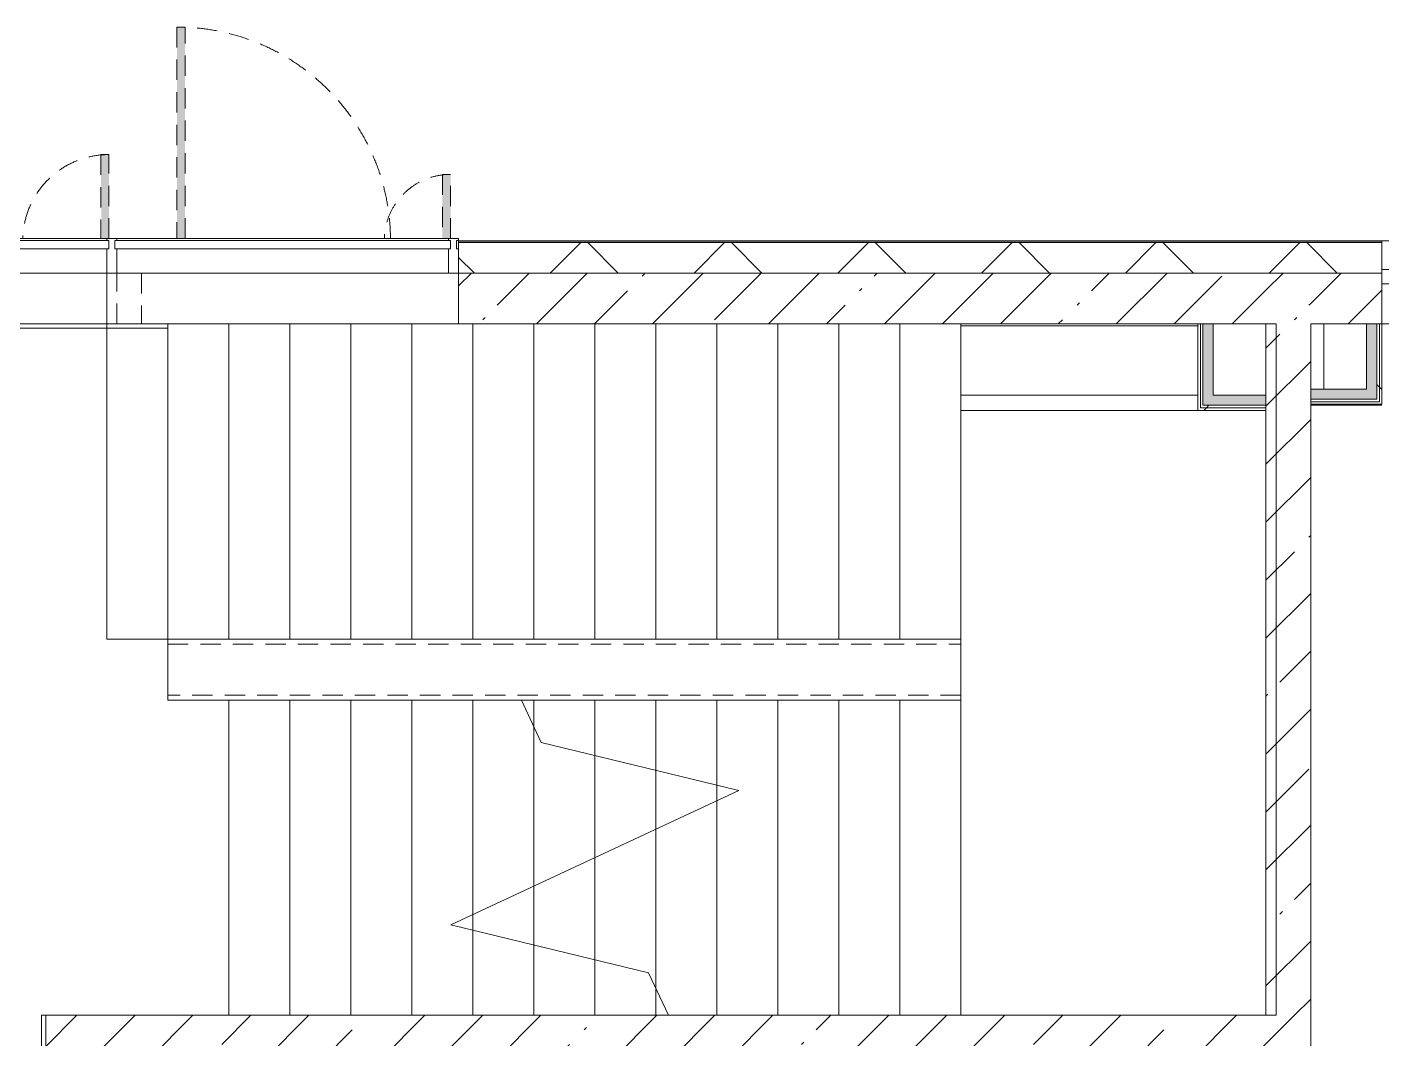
# Model space of a CAD drawing. Header units: millimetres. Extents: x -2911 to 191903, y -8553 to 29000.
# Drawn here: x 154408 to 161070, y 17634 to 22610 of the extents above; entities that cross this region are included whole.
import ezdxf

# ---------------------------------------------------------------- set-up
doc = ezdxf.new("R2010")
doc.units = ezdxf.units.MM
doc.linetypes.add('200_ШТРИХ__ш1_п0_6_', pattern=[160, 100, -60])
for name, color, linetype, lineweight in [('A-DETL-MBND', 7, '200_ШТРИХ__ш1_п0_6_', 9), ('A-GLAZ-1', 7, 'Continuous', 5), ('A-GLAZ-CWMG-4', 7, 'Continuous', 5), ('A-WALL', 7, 'Continuous', 9), ('A-WALL-4', 7, 'Continuous', 5), ('I-WALL-3', 7, 'Continuous', 5), ('S-STRS-2', 7, 'Continuous', 5), ('S-STRS-MBND-1', 7, 'Continuous', 5)]:
    doc.layers.add(name, color=color, linetype=linetype, lineweight=lineweight)
for name, color, linetype, lineweight, true_color in [('A-FLOR-3', 7, 'Continuous', 5, 0xaaaaaa), ('I-WALL-1', 7, 'Continuous', 5, 0xe7e7e7), ('I-WALL-2', 7, 'Continuous', 9, 0xe7e7e7)]:
    doc.layers.add(name, color=color, linetype=linetype, lineweight=lineweight, true_color=true_color)
pattern_1 = [(45, (59919.87, 0), (-285.1231, 285.1231), []), (45, (60205, 0), (-285.1231, 285.1231), [504.031, -100.806, 16.764, -84.042])]
pattern_2 = [(45, (59919.9, 0), (-530.33, 530.33), []), (135, (59919.9, 0), (-530.33, -530.33), [])]

# ---------------------------------------------------------------- blocks, each defined once
blk = doc.blocks.new('120_Окно_СКБ_1Ст - 120_Окно_СКБ_1Ст 900х2500_h_ с форточкой-22877787-2_5_1_птичка')
at = {"layer": 'A-GLAZ-1'}
for p, q in [((-450, -127), (-450, -57)), ((-450, -57), (-380, -57)), ((450, -57), (-450, -57)), ((-380, -57), (-380, -127)), ((380, -127), (380, -57)), ((380, -57), (450, -57)), ((450, -57), (450, -127)), ((-380, -127), (-450, -127)), ((-450, -127), (-400, -127)), ((-380, -127), (-400, -127)), ((-400, -127), (-400, -137)), ((380, -87), (-380, -87)), ((-380, -87), (-380, -127)), ((-330, -137), (-330, -87)), ((-330, -107), (330, -107)), ((330, -117), (-330, -117)), ((330, -137), (330, -87)), ((380, -127), (380, -87)), ((450, -127), (380, -127)), ((400, -127), (380, -127)), ((400, -127), (450, -127)), ((400, -137), (400, -127)), ((-400, -137), (400, -137)), ((400, -137), (-400, -137))]:
    blk.add_line(p, q, dxfattribs=at)
blk = doc.blocks.new('DRS_ДПУ_распашная__2Ст_Прямоугольная1 - ВН-4_ Нр_ДО_1500х2200 глухая-26741401-2_5_1_птичка')
at = {"layer": 'A-DETL-MBND'}
h = blk.add_hatch(color=256, dxfattribs=at)
h.paths.add_polyline_path([(-760, 10), (-730, 10), (-730, 1050), (-770, 1050), (-770, 10)])
h.paths.add_polyline_path([(-760, 0), (-760, 10), (-770, 0)])
h = blk.add_hatch(color=256, dxfattribs=at)
h.paths.add_polyline_path([(760, 0), (770, 0), (760, 10)])
h.paths.add_polyline_path([(770, 10), (770, 423.1), (730, 423.1), (735.1, 10), (760, 10)])
for p, q in [((-770, 1050), (-770, 10)), ((-730, 1050), (-770, 1050)), ((-730, 10), (-730, 1050)), ((770, 423.1), (730, 423.1)), ((730, 423.1), (730, 10)), ((770, 10), (770, 423.1))]:
    blk.add_line(p, q, dxfattribs=at)
for centre, radius, start, end in [((-770, 0), 1050, 0.55196, 90), ((770, 0), 423.1, 90, 178.61029)]:
    blk.add_arc(centre, radius, start, end, dxfattribs=at)
blk = doc.blocks.new('Прямоугольный импост - Импост структурный с накладкой - 170мм-23713241-2_5_1_птичка')
at = {"layer": 'A-DETL-MBND'}
for p, q in [((-10, 0), (0, 0)), ((0, 0), (0, -10))]:
    blk.add_line(p, q, dxfattribs=at)
blk = doc.blocks.new('DRS_ДПУ_распашная__2Ст_Прямоугольная1 - ВН-4_ Нр_ДО_1500х2200 глухая-26857260-2_5_1_птичка')
at = {"layer": 'A-DETL-MBND'}
blk.add_hatch(color=256, dxfattribs=at).paths.add_polyline_path([(-662.5, 10), (-632.5, 10), (-632.5, 1050), (-672.5, 1050), (-672.5, 10)])
h = blk.add_hatch(color=256, dxfattribs=at)
h.paths.add_polyline_path([(662.5, 0), (672.5, 0), (662.5, 10)])
h.paths.add_polyline_path([(662.5, 10), (672.5, 10), (672.5, 325.6), (632.5, 325.6), (632.5, 10)])
for p, q in [((-672.5, 1050), (-672.5, 10)), ((-632.5, 1050), (-672.5, 1050)), ((-632.5, 10), (-632.5, 1050)), ((672.5, 325.6), (632.5, 325.6)), ((632.5, 325.6), (632.5, 10)), ((672.5, 10), (672.5, 325.6))]:
    blk.add_line(p, q, dxfattribs=at)
for centre, radius, start, end in [((-672.5, 0), 1050, 0.55196, 90), ((672.5, 0), 325.6, 90, 178.15712)]:
    blk.add_arc(centre, radius, start, end, dxfattribs=at)
blk = doc.blocks.new('PNS_Панель прямоугольная1 - Нр_Стекло - 40мм-22959730-2_5_1_птичка')
at = {"layer": 'A-GLAZ-1'}
for p, q in [((-770, 0), (770, 0)), ((770, 0), (-770, 0)), ((-760, -40), (760, -40))]:
    blk.add_line(p, q, dxfattribs=at)
blk = doc.blocks.new('PNS_Панель прямоугольная1 - Нр_Стекло - 40мм-23689183-2_5_1_птичка')
at = {"layer": 'A-GLAZ-1'}
for p, q in [((-825, 0), (825, 0)), ((825, 0), (-825, 0)), ((-815, -40), (815, -40))]:
    blk.add_line(p, q, dxfattribs=at)
blk = doc.blocks.new('Прямоугольный импост - Импост структурный с накладкой - 170мм-22874516-2_5_1_птичка')
at = {"layer": 'A-GLAZ-CWMG-4'}
for p, q in [((-50, 40), (-50, 160)), ((-50, 160), (0, 160)), ((0, 160), (0, 40)), ((-40, 40), (-50, 40)), ((-50, -10), (-50, 0)), ((-50, 0), (-40, 0)), ((-40, 0), (-40, 40)), ((-10, 40), (-10, 0)), ((0, 40), (-10, 40)), ((-10, 0), (0, 0)), ((0, 0), (0, -10)), ((0, -10), (-50, -10))]:
    blk.add_line(p, q, dxfattribs=at)
blk = doc.blocks.new('Прямоугольный импост - Импост структурный с накладкой - 170мм-22855553-2_5_1_птичка')
at = {"layer": 'A-GLAZ-CWMG-4'}
for p, q in [((93360, 21560), (93360, 21570)), ((93360, 21570), (94880, 21570)), ((94880, 21570), (94880, 21560)), ((93360, 21400), (94880, 21400))]:
    blk.add_line(p, q, dxfattribs=at)
blk = doc.blocks.new('Прямоугольный импост - Импост структурный с накладкой - 170мм-23689142-2_5_1_птичка')
at = {"layer": 'A-GLAZ-CWMG-4'}
for p, q in [((94930, 21560), (94930, 21570)), ((94930, 21570), (96560, 21570)), ((96560, 21570), (96560, 21560)), ((94930, 21400), (96560, 21400))]:
    blk.add_line(p, q, dxfattribs=at)
blk = doc.blocks.new('Прямоугольный импост - Импост структурный с накладкой - 170мм-22874498-2_5_1_птичка')
at = {"layer": 'A-GLAZ-CWMG-4'}
for p, q in [((-25, 40), (-25, 160)), ((-25, 160), (25, 160)), ((25, 160), (25, 40)), ((-15, 40), (-25, 40)), ((-25, -10), (-25, 0)), ((-25, 0), (-15, 0)), ((-15, 0), (-15, 40)), ((15, 40), (15, 0)), ((25, 40), (15, 40)), ((15, 0), (25, 0)), ((25, 0), (25, -10)), ((25, -10), (-25, -10))]:
    blk.add_line(p, q, dxfattribs=at)
blk = doc.blocks.new('Зашивка приборов отопления31 - Зашивка приборов отопления-33324104-2_5_1_птичка')
at = {"layer": 'A-WALL-4'}
for p, q in [((126595, 120), (125430, 120)), ((126595, 45), (126595, 120)), ((126595, 45), (125430, 45)), ((125430, 45), (126595, 45)), ((126595, -295), (126595, 45)), ((125430, -295), (126595, -295))]:
    blk.add_line(p, q, dxfattribs=at)

msp = doc.modelspace()

# ---------------------------------------------------------------- hatches: boundary and pattern name
at = {"layer": 'A-WALL-4'}
h = msp.add_hatch(dxfattribs=at)
h.set_pattern_fill('FP_76', color=256, style=0, pattern_type=2)
h.set_pattern_definition([(45, (59919.87, 0), (-353.5534, 353.5534), []), (135, (59919.87, 0), (-353.5534, -353.5534), [])])
h.paths.add_polyline_path([(185149.9, 21400), (185149.9, 21550), (180070.1, 21550), (180070.1, 21400), (184999.9, 21400)])
h.paths.add_polyline_path([(179170.1, 21400), (179170.1, 21550), (177820.3, 21550), (177820.3, 21400), (178426.7, 21400)])
h.paths.add_polyline_path([(166369, 21400), (166770.3, 21400), (166770.3, 21550), (165470.1, 21550), (165470.1, 21400), (165969.9, 21400)])
h.paths.add_polyline_path([(168970.3, 21400), (168970.3, 21550), (167670.3, 21550), (167670.3, 21400), (168224, 21400)])
h.paths.add_polyline_path([(169870.3, 21400), (171169.9, 21400), (171169.9, 21550), (169870.3, 21550)])
h.paths.add_polyline_path([(176020.3, 21400), (176920.3, 21400), (176920.3, 21550), (175520.3, 21550), (175520.3, 21400), (175644.2, 21400)])
h.paths.add_polyline_path([(172069.9, 21400), (173220.3, 21400), (173220.3, 21550), (172069.9, 21550)])
h.paths.add_polyline_path([(159876.3, 21400), (161069.9, 21400), (161069.9, 21550), (156529.9, 21550), (156529.9, 21400), (158948.8, 21400)])
h.paths.add_polyline_path([(161969.9, 21400), (163170.1, 21400), (163170.1, 21550), (161969.9, 21550)])
h.paths.add_polyline_path([(153229.9, 21400), (153229.9, 21550), (152979.9, 21550), (152979.9, 21400)])
at = {"layer": 'I-WALL-1'}
for points in [[(161044.9, 20780), (161044.9, 21150), (160994.9, 21150), (160994.9, 20780)], [(160719.9, 20780), (160994.9, 20780), (160994.9, 20830), (160719.9, 20830)]]:
    msp.add_hatch(color=256, dxfattribs=at).paths.add_polyline_path(points)
at = {"layer": 'I-WALL-2'}
for points in [[(160239.9, 20750), (160239.9, 21150), (160189.9, 21150), (160189.9, 20750)], [(160499.9, 20750), (160499.9, 20800), (160239.9, 20800), (160239.9, 20750), (160340.1, 20750)]]:
    msp.add_hatch(color=256, dxfattribs=at).paths.add_polyline_path(points)
at = {"layer": 'I-WALL-3'}
h = msp.add_hatch(dxfattribs=at)
h.set_pattern_fill('FP_84', color=256, style=0, pattern_type=2)
h.set_pattern_definition(pattern_1)
h.paths.add_polyline_path([(160499.9, 21150), (160499.9, 21400), (156529.9, 21400), (156529.9, 21150), (160239.9, 21150)])
h.paths.add_polyline_path([(153229.9, 21150), (153229.9, 21400), (152949.9, 21400), (152949.9, 21150)])
h = msp.add_hatch(dxfattribs=at)
h.set_pattern_fill('FP_84', color=256, style=0, pattern_type=2)
h.set_pattern_definition(pattern_1)
h.paths.add_polyline_path([(160719.9, 17750), (160719.9, 21400), (160499.9, 21400), (160499.9, 17750)])
h = msp.add_hatch(dxfattribs=at)
h.set_pattern_fill('FP_84', color=256, style=0, pattern_type=2)
h.set_pattern_definition(pattern_1)
h.paths.add_polyline_path([(172069.9, 21150), (173220.3, 21150), (173220.3, 21400), (172069.9, 21400)])
h.paths.add_polyline_path([(176020.3, 21150), (176920.3, 21150), (176920.3, 21400), (176020.3, 21400), (176020.3, 21239.3)])
h.paths.add_polyline_path([(181129.9, 21150), (181129.9, 21400), (180769.9, 21400), (180769.9, 21150)])
h.paths.add_polyline_path([(178435.4, 21150), (179170.1, 21150), (179170.1, 21400), (177820.3, 21400), (177820.3, 21150), (178426.7, 21150)])
h.paths.add_polyline_path([(161057.4, 21150), (161069.9, 21150), (161069.9, 21400), (160719.9, 21400), (160719.9, 21150), (161044.9, 21150)])
h.paths.add_polyline_path([(162658.9, 21150), (163170.1, 21150), (163170.1, 21400), (161969.9, 21400), (161969.9, 21150)])
h.paths.add_polyline_path([(165969.9, 21150), (166770.3, 21150), (166770.3, 21400), (165969.9, 21400)])
h.paths.add_polyline_path([(168224, 21150), (168970.3, 21150), (168970.3, 21400), (167670.3, 21400), (167670.3, 21150), (168144.9, 21150)])
h.paths.add_polyline_path([(171169.9, 21150), (171169.9, 21400), (170969.9, 21400), (170969.9, 21150), (171006.6, 21150)])
h.paths.add_polyline_path([(170269.9, 21150), (170269.9, 21400), (169870.3, 21400), (169870.3, 21150), (170079.1, 21150)])
h = msp.add_hatch(dxfattribs=at)
h.set_pattern_fill('FP_188', color=256, style=0, pattern_type=2)
h.set_pattern_definition(pattern_2)
h.paths.add_polyline_path([(161057.4, 20767.5), (161057.4, 21150), (161044.9, 21150), (161044.9, 20767.5)])
h = msp.add_hatch(dxfattribs=at)
h.set_pattern_fill('FP_188', color=256, style=0, pattern_type=2)
h.set_pattern_definition(pattern_2)
h.paths.add_polyline_path([(161069.9, 20755), (161069.9, 21150), (161057.4, 21150), (161057.4, 20755)])
h = msp.add_hatch(dxfattribs=at)
h.set_pattern_fill('FP_188', color=256, style=0, pattern_type=2)
h.set_pattern_definition(pattern_2)
h.paths.add_polyline_path([(160177.4, 20725), (160499.9, 20725), (160499.9, 20737.5), (160177.4, 20737.5)])
h = msp.add_hatch(dxfattribs=at)
h.set_pattern_fill('FP_188', color=256, style=0, pattern_type=2)
h.set_pattern_definition(pattern_2)
h.paths.add_polyline_path([(160189.9, 20737.5), (160499.9, 20737.5), (160499.9, 20750), (160189.9, 20750)])
h = msp.add_hatch(dxfattribs=at)
h.set_pattern_fill('FP_84', color=256, style=0, pattern_type=2)
h.set_pattern_definition(pattern_1)
h.paths.add_polyline_path([(158439.9, 17530), (160719.9, 17530), (160719.9, 17750), (154499.9, 17750), (154499.9, 17530), (157639.9, 17530)])

# ---------------------------------------------------------------- linework, layer by layer
at = {"layer": 'A-DETL-MBND'}
for p, q in [((154849.9, 21150), (154849.9, 21400)), ((154969.9, 21400), (154969.9, 21150)), ((155099.9, 19575), (158999.9, 19575)), ((158999.9, 19325), (155099.9, 19325))]:
    msp.add_line(p, q, dxfattribs=at)
at = {"layer": 'A-FLOR-3'}
for p, q in [((154799.9, 21150), (154799.9, 21400)), ((155099.9, 21130), (152969.9, 21130)), ((155099.9, 21150), (153229.9, 21150)), ((155099.9, 19300), (155099.9, 21150)), ((160784.9, 21150), (160784.9, 20830)), ((161069.9, 20750), (160719.9, 20750)), ((155399.9, 19300), (155099.9, 19300)), ((154478.9, 13620), (154478.9, 17750)), ((154478.9, 17750), (154499.9, 17750))]:
    msp.add_line(p, q, dxfattribs=at)
at = {"layer": 'A-WALL'}
for p, q in [((161069.9, 21553), (156529.9, 21553)), ((161069.9, 21550), (156529.9, 21550)), ((156529.9, 21400), (160499.9, 21400)), ((161069.9, 21400), (160719.9, 21400)), ((160239.9, 21150), (160164.9, 21150)), ((160177.4, 20737.5), (160177.4, 21150)), ((160189.9, 20750), (160189.9, 21150)), ((161069.9, 21150), (160994.9, 21150)), ((161044.9, 20780), (161044.9, 21150)), ((161057.4, 20767.5), (161057.4, 21150)), ((160499.9, 20725), (160499.9, 20800)), ((160719.9, 20830), (160719.9, 20755)), ((160499.9, 20737.5), (160177.4, 20737.5)), ((160499.9, 20750), (160189.9, 20750)), ((160719.9, 20780), (161044.9, 20780)), ((160719.9, 20767.5), (161057.4, 20767.5))]:
    msp.add_line(p, q, dxfattribs=at)
at = {"layer": 'A-WALL-4'}
for p, q in [((166770.3, 21558), (156529.9, 21558)), ((156529.9, 21558), (156529.9, 21400)), ((161069.9, 21400), (161069.9, 21558)), ((160499.9, 21400), (160719.9, 21400))]:
    msp.add_line(p, q, dxfattribs=at)
at = {"layer": 'I-WALL-3'}
for p, q in [((156529.9, 21400), (156529.9, 21150)), ((161069.9, 21150), (161069.9, 21400)), ((156529.9, 21150), (160164.9, 21150)), ((160164.9, 21150), (160164.9, 20725)), ((160239.9, 21150), (160499.9, 21150)), ((160239.9, 20800), (160239.9, 21150)), ((160499.9, 21150), (160499.9, 20800)), ((160719.9, 21150), (160994.9, 21150)), ((160719.9, 20830), (160719.9, 21150)), ((160994.9, 21150), (160994.9, 20830)), ((165469.9, 21150), (161069.9, 21150)), ((161069.9, 20755), (161069.9, 21150)), ((160499.9, 20800), (160239.9, 20800)), ((160994.9, 20830), (160719.9, 20830)), ((160164.9, 20725), (160499.9, 20725)), ((160499.9, 20725), (160499.9, 17750)), ((160719.9, 15235), (160719.9, 20755)), ((160719.9, 20755), (161069.9, 20755)), ((154499.9, 17750), (154499.9, 13620)), ((160499.9, 17750), (154499.9, 17750))]:
    msp.add_line(p, q, dxfattribs=at)
at = {"layer": 'S-STRS-2'}
for p, q in [((154799.9, 19600), (154799.9, 21150)), ((155399.9, 21150), (155099.9, 21150)), ((155699.9, 21150), (155399.9, 21150)), ((155399.9, 19600), (155399.9, 21150)), ((155399.9, 19600), (155399.9, 21150)), ((155999.9, 21150), (155699.9, 21150)), ((155699.9, 19600), (155699.9, 21150)), ((155699.9, 19600), (155699.9, 21150)), ((156299.9, 21150), (155999.9, 21150)), ((155999.9, 19600), (155999.9, 21150)), ((155999.9, 19600), (155999.9, 21150)), ((156529.9, 21150), (156299.9, 21150)), ((156299.9, 19600), (156299.9, 21150)), ((156299.9, 19600), (156299.9, 21150)), ((156599.9, 19600), (156599.9, 21150)), ((156599.9, 19600), (156599.9, 21150)), ((156899.9, 19600), (156899.9, 21150)), ((156899.9, 19600), (156899.9, 21150)), ((157199.9, 19600), (157199.9, 21150)), ((157199.9, 19600), (157199.9, 21150)), ((157499.9, 19600), (157499.9, 21150)), ((157499.9, 19600), (157499.9, 21150)), ((157799.9, 19600), (157799.9, 21150)), ((157799.9, 19600), (157799.9, 21150)), ((158099.9, 19600), (158099.9, 21150)), ((158099.9, 19600), (158099.9, 21150)), ((158399.9, 19600), (158399.9, 21150)), ((158399.9, 19600), (158399.9, 21150)), ((158699.9, 19600), (158699.9, 21150)), ((158699.9, 19600), (158699.9, 21150)), ((158999.9, 21140), (158999.9, 21150)), ((158999.9, 21140), (158999.9, 21150)), ((158999.9, 19600), (158999.9, 20725)), ((158999.9, 19600), (158999.9, 20725)), ((155399.9, 19600), (155099.9, 19600)), ((155699.9, 19600), (155399.9, 19600)), ((155999.9, 19600), (155699.9, 19600)), ((156299.9, 19600), (155999.9, 19600)), ((156599.9, 19600), (156299.9, 19600)), ((156899.9, 19600), (156599.9, 19600)), ((157199.9, 19600), (156899.9, 19600)), ((157499.9, 19600), (157199.9, 19600)), ((157799.9, 19600), (157499.9, 19600)), ((158099.9, 19600), (157799.9, 19600)), ((158399.9, 19600), (158099.9, 19600)), ((158699.9, 19600), (158399.9, 19600)), ((158999.9, 19600), (158699.9, 19600)), ((158999.9, 19600), (158999.9, 19300)), ((155399.9, 19300), (155399.9, 17750)), ((155399.9, 19300), (155699.9, 19300)), ((155399.9, 19300), (155399.9, 17750)), ((155699.9, 19300), (155999.9, 19300)), ((155699.9, 19300), (155699.9, 17750)), ((155699.9, 19300), (155699.9, 17750)), ((155999.9, 19300), (156299.9, 19300)), ((155999.9, 19300), (155999.9, 17750)), ((155999.9, 19300), (155999.9, 17750)), ((156299.9, 19300), (156599.9, 19300)), ((156299.9, 19300), (156299.9, 17750)), ((156299.9, 19300), (156299.9, 17750)), ((156599.9, 19300), (156838.5, 19300)), ((156599.9, 19300), (156599.9, 18245.2)), ((156599.9, 19300), (156599.9, 18245.2)), ((156838.5, 19300), (156899.9, 19300)), ((156899.9, 19300), (157199.9, 19300)), ((156899.9, 19300), (156899.9, 19168.4)), ((156899.9, 19300), (156899.9, 19168.4)), ((157199.9, 19300), (157499.9, 19300)), ((157199.9, 19300), (157199.9, 19027.2)), ((157199.9, 19300), (157199.9, 19027.2)), ((157499.9, 19300), (157799.9, 19300)), ((157499.9, 19300), (157499.9, 18954.3)), ((157499.9, 19300), (157499.9, 18954.3)), ((157799.9, 19300), (158099.9, 19300)), ((157799.9, 19300), (157799.9, 18881.4)), ((157799.9, 19300), (157799.9, 18881.4)), ((158099.9, 19300), (158399.9, 19300)), ((158099.9, 19300), (158099.9, 17750)), ((158099.9, 19300), (158099.9, 17750)), ((158399.9, 19300), (158699.9, 19300)), ((158399.9, 19300), (158399.9, 17750)), ((158399.9, 19300), (158399.9, 17750)), ((158699.9, 19300), (158999.9, 19300)), ((158699.9, 19300), (158699.9, 17750)), ((158699.9, 19300), (158699.9, 17750)), ((158999.9, 19300), (158999.9, 17750)), ((158999.9, 19300), (158999.9, 17750)), ((156899.9, 19168.4), (156899.9, 18385.1)), ((156899.9, 19168.4), (156899.9, 18385.1)), ((157199.9, 19027.2), (157199.9, 18525)), ((157199.9, 19027.2), (157199.9, 18525)), ((157499.9, 18954.3), (157499.9, 18664.9)), ((157499.9, 18954.3), (157499.9, 18664.9)), ((157799.9, 18881.4), (157799.9, 18804.8)), ((157799.9, 18881.4), (157799.9, 18804.8)), ((157799.9, 18804.8), (157799.9, 17750)), ((157799.9, 18804.8), (157799.9, 17750)), ((157499.9, 18664.9), (157499.9, 17881.6)), ((157499.9, 18664.9), (157499.9, 17881.6)), ((157199.9, 18525), (157199.9, 18022.8)), ((157199.9, 18525), (157199.9, 18022.8)), ((156899.9, 18385.1), (156899.9, 18095.7)), ((156899.9, 18385.1), (156899.9, 18095.7)), ((156599.9, 18245.2), (156599.9, 18168.6)), ((156599.9, 18245.2), (156599.9, 18168.6)), ((156599.9, 18168.6), (156599.9, 17750)), ((156599.9, 18168.6), (156599.9, 17750)), ((156899.9, 18095.7), (156899.9, 17750)), ((156899.9, 18095.7), (156899.9, 17750)), ((157199.9, 18022.8), (157199.9, 17750)), ((157199.9, 18022.8), (157199.9, 17750)), ((157499.9, 17881.6), (157499.9, 17750)), ((157499.9, 17881.6), (157499.9, 17750)), ((157499.9, 17750), (157561.3, 17750))]:
    msp.add_line(p, q, dxfattribs=at)
at = {"layer": 'S-STRS-MBND-1'}
for p, q in [((154799.9, 19600), (154799.9, 21150)), ((158999.9, 21150), (154799.9, 21150)), ((155099.9, 19600), (155099.9, 21150)), ((155099.9, 19600), (155099.9, 21150)), ((155399.9, 19600), (155399.9, 21150)), ((155399.9, 19600), (155399.9, 21150)), ((155699.9, 19600), (155699.9, 21150)), ((155699.9, 19600), (155699.9, 21150)), ((155999.9, 19600), (155999.9, 21150)), ((155999.9, 19600), (155999.9, 21150)), ((156299.9, 19600), (156299.9, 21150)), ((156299.9, 19600), (156299.9, 21150)), ((156599.9, 19600), (156599.9, 21150)), ((156599.9, 19600), (156599.9, 21150)), ((156899.9, 19600), (156899.9, 21150)), ((156899.9, 19600), (156899.9, 21150)), ((157199.9, 19600), (157199.9, 21150)), ((157199.9, 19600), (157199.9, 21150)), ((157499.9, 19600), (157499.9, 21150)), ((157499.9, 19600), (157499.9, 21150)), ((157799.9, 19600), (157799.9, 21150)), ((157799.9, 19600), (157799.9, 21150)), ((158099.9, 19600), (158099.9, 21150)), ((158099.9, 19600), (158099.9, 21150)), ((158399.9, 19600), (158399.9, 21150)), ((158399.9, 19600), (158399.9, 21150)), ((158699.9, 19600), (158699.9, 21150)), ((158699.9, 19600), (158699.9, 21150)), ((160549.9, 21150), (158999.9, 21150)), ((158999.9, 19600), (158999.9, 21150)), ((158999.9, 19600), (158999.9, 21150)), ((160549.9, 17750), (160549.9, 21150)), ((158999.9, 19600), (154799.9, 19600)), ((158999.9, 19600), (158999.9, 19300)), ((156838.5, 19300), (158999.9, 19300)), ((156935.7, 19091.4), (156838.5, 19300)), ((156899.9, 19300), (156899.9, 19168.4)), ((156899.9, 19300), (156899.9, 19168.4)), ((157199.9, 19300), (157199.9, 19027.2)), ((157199.9, 19300), (157199.9, 19027.2)), ((157499.9, 19300), (157499.9, 18954.3)), ((157499.9, 19300), (157499.9, 18954.3)), ((157799.9, 19300), (157799.9, 18881.4)), ((157799.9, 19300), (157799.9, 18881.4)), ((158099.9, 19300), (158099.9, 17750)), ((158099.9, 19300), (158099.9, 17750)), ((158399.9, 19300), (158399.9, 17750)), ((158399.9, 19300), (158399.9, 17750)), ((158699.9, 19300), (158699.9, 17750)), ((158699.9, 19300), (158699.9, 17750)), ((158999.9, 19300), (158999.9, 17750)), ((158999.9, 19300), (158999.9, 17750)), ((157907.9, 18855.2), (156935.7, 19091.4)), ((156491.8, 18194.8), (157907.9, 18855.2)), ((157799.9, 18804.8), (157799.9, 17750)), ((157799.9, 18804.8), (157799.9, 17750)), ((157499.9, 18664.9), (157499.9, 17881.6)), ((157499.9, 18664.9), (157499.9, 17881.6)), ((157199.9, 18525), (157199.9, 18022.8)), ((157199.9, 18525), (157199.9, 18022.8)), ((156899.9, 18385.1), (156899.9, 18095.7)), ((156899.9, 18385.1), (156899.9, 18095.7)), ((157464, 17958.6), (156491.8, 18194.8)), ((156599.9, 18245.2), (156599.9, 18168.6)), ((156599.9, 18245.2), (156599.9, 18168.6)), ((157561.3, 17750), (157464, 17958.6)), ((157561.3, 17750), (158999.9, 17750)), ((158999.9, 17750), (160549.9, 17750))]:
    msp.add_line(p, q, dxfattribs=at)

# ---------------------------------------------------------------- block references
at = {"layer": 'A-DETL-MBND'}
for name, p in [('DRS_ДПУ_распашная__2Ст_Прямоугольная1 - ВН-4_ Нр_ДО_1500х2200 глухая-26741401-2_5_1_птичка', (154039.9, 21560)), ('DRS_ДПУ_распашная__2Ст_Прямоугольная1 - ВН-4_ Нр_ДО_1500х2200 глухая-26857260-2_5_1_птичка', (155817.4, 21560))]:
    msp.add_blockref(name, p, dxfattribs=at)
at = {"layer": 'A-DETL-MBND', "extrusion": (0, 0, -1), "rotation": 180}
msp.add_blockref('Прямоугольный импост - Импост структурный с накладкой - 170мм-23713241-2_5_1_птичка', (-156529.9, 21560), dxfattribs=at)
at = {"layer": 'A-GLAZ-1'}
for name, p in [('PNS_Панель прямоугольная1 - Нр_Стекло - 40мм-22959730-2_5_1_птичка', (154039.9, 21560)), ('PNS_Панель прямоугольная1 - Нр_Стекло - 40мм-23689183-2_5_1_птичка', (155664.9, 21560)), ('120_Окно_СКБ_1Ст - 120_Окно_СКБ_1Ст 900х2500_h_ с форточкой-22877787-2_5_1_птичка', (161519.9, 21475))]:
    msp.add_blockref(name, p, dxfattribs=at)
at = {"layer": 'A-GLAZ-CWMG-4'}
for name in ['Прямоугольный импост - Импост структурный с накладкой - 170мм-22855553-2_5_1_птичка', 'Прямоугольный импост - Импост структурный с накладкой - 170мм-23689142-2_5_1_птичка']:
    msp.add_blockref(name, (59919.9, 0), dxfattribs=at)
at = {"layer": 'A-GLAZ-CWMG-4', "extrusion": (0, 0, -1), "rotation": 180}
for name, p in [('Прямоугольный импост - Импост структурный с накладкой - 170мм-22874498-2_5_1_птичка', (-154824.9, 21560)), ('Прямоугольный импост - Импост структурный с накладкой - 170мм-22874516-2_5_1_птичка', (-156529.9, 21560))]:
    msp.add_blockref(name, p, dxfattribs=at)
at = {"layer": 'A-WALL-4', "rotation": 180}
msp.add_blockref('Зашивка приборов отопления31 - Зашивка приборов отопления-33324104-2_5_1_птичка', (285594.9, 20845), dxfattribs=at)

doc.saveas('drawing.dxf')
